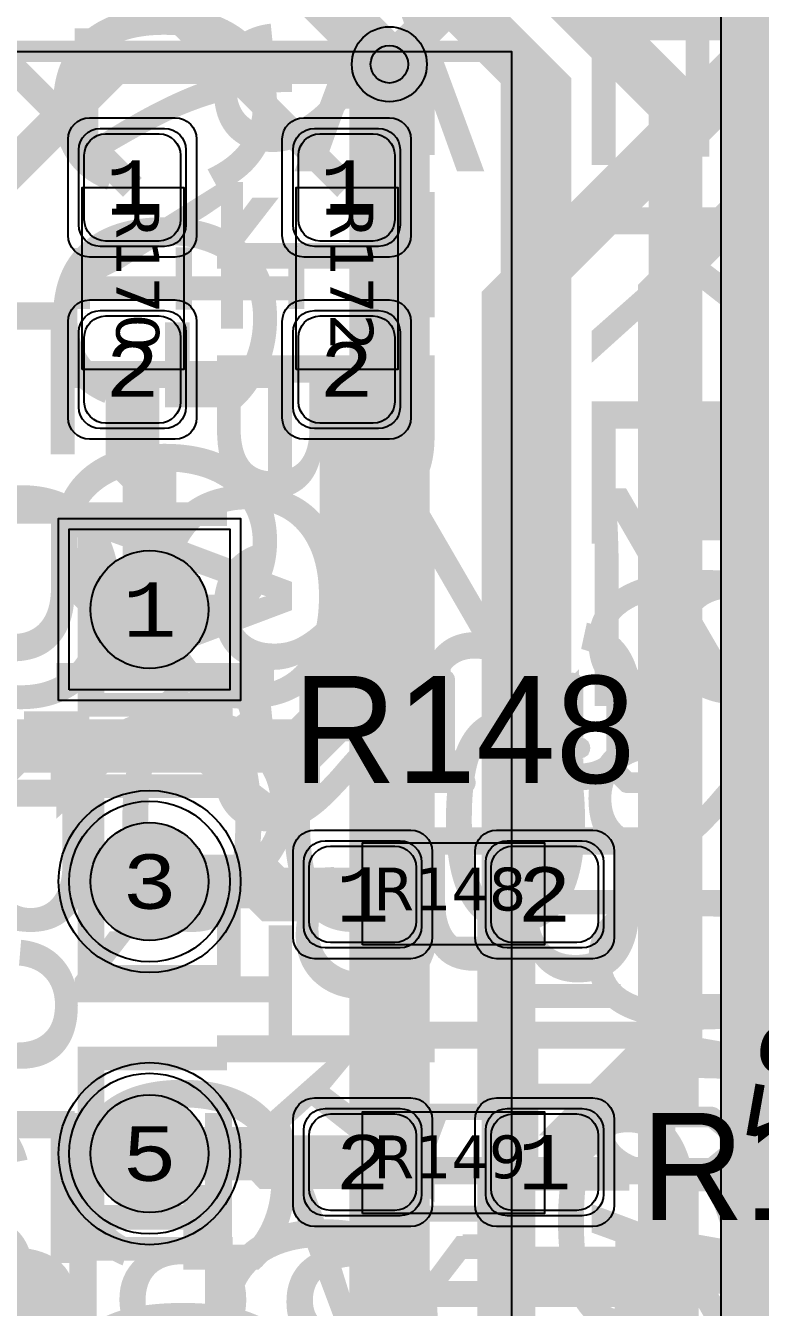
# Model space of a CAD drawing. Extents: x -98 to 119, y -207 to 98.
# Drawn here: x 50.5 to 57.37, y -7.61 to 4.36 of the extents above; entities that cross this region are included whole.
import ezdxf
from ezdxf.enums import TextEntityAlignment as Align

# ---------------------------------------------------------------- set-up
doc = ezdxf.new("R2010")
doc.units = 0
doc.header["$MEASUREMENT"] = 0
for name, color, linetype in [('ASSEMBLY_OUTLINES_BTM', 191, 'CONTINUOUS'), ('ASSEMBLY_OUTLINES_TOP', 102, 'CONTINUOUS'), ('ASSEMBLY_PART_NUMBERS_BTM', 191, 'CONTINUOUS'), ('ASSEMBLY_PART_NUMBERS_TOP', 102, 'CONTINUOUS'), ('ASSEMBLY_REF_DES_TOP', 102, 'CONTINUOUS'), ('BOARD_OUTLINE', 10, 'CONTINUOUS'), ('DRILL_DRAWING', 21, 'CONTINUOUS'), ('GENERATED_SILKSCREEN_BTM', 255, 'CONTINUOUS'), ('GENERATED_SILKSCREEN_TOP', 140, 'CONTINUOUS'), ('MANUFACTURING_OUTLINES', 10, 'CONTINUOUS'), ('PART_HOLES_LAYER_BOTTOM', 30, 'CONTINUOUS'), ('PART_HOLES_LAYER_TOP', 30, 'CONTINUOUS'), ('PART_PADS_LAYER_BOTTOM', 230, 'CONTINUOUS'), ('PART_PADS_LAYER_TOP', 150, 'CONTINUOUS'), ('PART_PADS_SMD_TOP', 150, 'CONTINUOUS'), ('PIN_NUMBERS_BTM', 8, 'CONTINUOUS'), ('PIN_NUMBERS_TOP', 8, 'CONTINUOUS'), ('PLACEMENT_OUTLINES_BTM', 222, 'CONTINUOUS'), ('PLACEMENT_OUTLINES_TOP', 130, 'CONTINUOUS'), ('PLANE_DATA_LAYER_BOTTOM', 230, 'CONTINUOUS'), ('PLANE_SHAPES_LAYER_BOTTOM', 230, 'CONTINUOUS'), ('PLANE_SHAPES_LAYER_TOP', 150, 'CONTINUOUS'), ('ROUTE_BORDER', 151, 'CONTINUOUS'), ('SILKSCREEN_OUTLINES_BTM', 211, 'CONTINUOUS'), ('SILKSCREEN_OUTLINES_TOP', 150, 'CONTINUOUS'), ('SILKSCREEN_REF_DES_BTM', 211, 'CONTINUOUS'), ('SILKSCREEN_REF_DES_TOP', 150, 'CONTINUOUS'), ('SOLDERMASK_PADS_BTM', 12, 'CONTINUOUS'), ('SOLDERMASK_PADS_TOP', 180, 'CONTINUOUS'), ('SOLDERPASTE_PADS_TOP', 180, 'CONTINUOUS'), ('TRACES_LAYER_BOTTOM', 230, 'CONTINUOUS'), ('TRACES_LAYER_TOP', 150, 'CONTINUOUS'), ('VIA_HOLES_LAYER_BOTTOM', 30, 'CONTINUOUS'), ('VIA_HOLES_LAYER_TOP', 30, 'CONTINUOUS'), ('VIA_PADS_LAYER_BOTTOM', 230, 'CONTINUOUS'), ('VIA_PADS_LAYER_TOP', 150, 'CONTINUOUS')]:
    doc.layers.add(name, color=color, linetype=linetype)
doc.styles.add('COURIER_NEW', font='COUR.TTF')
doc.styles.add('VERDANA', font='verdana.TTF')
doc.styles.add('VERIBEST_GERBER_0', font='txt')

msp = doc.modelspace()

# ---------------------------------------------------------------- hatches: boundary and pattern name
at = {"layer": 'PART_HOLES_LAYER_BOTTOM'}
h = msp.add_hatch(color=256, dxfattribs=at)
edge = h.paths.add_edge_path()
edge.add_arc((51.66, -1.09), 0.55, 0, 360)
h = msp.add_hatch(color=256, dxfattribs=at)
edge = h.paths.add_edge_path()
edge.add_arc((51.66, -3.63), 0.55, 0, 360)
h = msp.add_hatch(color=256, dxfattribs=at)
edge = h.paths.add_edge_path()
edge.add_arc((51.66, -6.17), 0.55, 0, 360)
at = {"layer": 'PART_HOLES_LAYER_TOP'}
h = msp.add_hatch(color=256, dxfattribs=at)
edge = h.paths.add_edge_path()
edge.add_arc((51.66, -1.09), 0.55, 0, 360)
h = msp.add_hatch(color=256, dxfattribs=at)
edge = h.paths.add_edge_path()
edge.add_arc((51.66, -3.63), 0.55, 0, 360)
h = msp.add_hatch(color=256, dxfattribs=at)
edge = h.paths.add_edge_path()
edge.add_arc((51.66, -6.17), 0.55, 0, 360)
at = {"layer": 'PLANE_DATA_LAYER_BOTTOM'}
h = msp.add_hatch(color=256, dxfattribs=at)
h.paths.add_polyline_path([(-96.5, 0, -1), (96.5, 0, -1)], flags=0)
h.paths.add_polyline_path([(92.251979, -7.43598, 0.726988162), (92.479659, -3.637852, -0.308609791), (92.431259, -3.566904, -0.009635255), (92.431316, -3.563968, 0.009635011), (92.5, -0.000006), (92.5, 0.000001, 0.053325255), (90.407665, 19.562826, -0.053326925), (90.405941, 19.578942), (90.405941, 19.578943, -0.238217909), (90.436919, 19.640273, 0.661755037), (89.584154, 23.221888, -0.295297583), (89.523137, 23.277841, 0.022401018), (87.08146, 31.194059, -0.086206302), (87.076996, 31.219756), (87.076996, 31.219757, -0.210183909), (87.101696, 31.275919, 0.679382507), (85.774921, 34.749845, -0.301864993), (85.705267, 34.797373, 0.047915829), (77.514669, 50.475005, -0.145307444), (77.502324, 50.516585, -0.123988701), (77.511414, 50.552678, 0.606608991), (75.516892, 53.486368, -0.274238992), (75.44586, 53.517962, 0.021523084), (70.565432, 59.806101, -0.177595235), (70.547363, 59.855368), (70.547363, 59.855369, -0.111833303), (70.5548, 59.888203, 0.661755452), (68.116894, 62.64715, -0.295297373), (68.036725, 62.667806, 0.05833458), (51.722715, 76.687749, -0.249337829), (51.689123, 76.750923), (51.689123, 76.750924, -0.060759886), (51.691357, 76.76924, 0.714966399), (48.509213, 78.818582, -0.314871124), (48.42205, 78.81342, 0.022806677), (41.042088, 82.896302, -0.285136953), (40.999698, 82.964591), (40.999698, 82.964596, -0.004247023), (40.999709, 82.965891, 0.647046608), (37.697353, 84.5176, -0.289754858), (37.616734, 84.505806, 0.052943541), (19.031563, 90.52099, -0.30833592), (18.972104, 90.582877, 0.696982245), (15.284156, 91.27756, -0.308339612), (15.206255, 91.241547, 0.022370691), (6.993138, 92.235275, -0.315204372), (6.925536, 92.290658, 0.715888063), (3.14462, 92.496703, -0.315205261), (3.0714, 92.448994, 0.063468058), (-20.215283, 90.264015, -0.320142253), (-20.296827, 90.298428, 0.72963938), (-23.995319, 89.386755, -0.320144031), (-24.051528, 89.318386, 0.018663537), (-30.645576, 87.275991, -0.309865735), (-30.72878, 87.298418, 0.701170836), (-34.249879, 85.978007, -0.002752694), (-34.249874, 85.977168, -0.30685575), (-34.29782, 85.9064, 0.04916641), (-50.410548, 77.556603, -0.32354836), (-50.499711, 77.561018, 0.739212756), (-53.660594, 75.408706, -0.075169868), (-53.657188, 75.386179), (-53.657188, 75.386178, -0.242479425), (-53.68916, 75.324127, 0.019967737), (-59.527063, 70.80098, -0.298487087), (-59.610009, 70.791065, 0.556724412), (-62.5, 69), (-62.5, 68.999999, 0.082708518), (-62.392031, 68.351756, -0.298487573), (-62.412702, 68.270818, 0.067186589), (-78.279974, 49.27977, -0.277817809), (-78.350169, 49.24438, 0.436350868), (-80.5, 47.25), (-80.5, 47.249999, 0.141466326), (-80.192238, 46.184011, -0.141465884), (-80.180512, 46.143397), (-80.180512, 46.143396, -0.131190735), (-80.190652, 46.105416, 0.019294819), (-83.506407, 39.786053, -0.312206796), (-83.581614, 39.742899, 0.439123468), (-85.75, 37.75, 0.204829615), (-85.131688, 36.303992, -0.204830708), (-85.10813, 36.248899), (-85.10813, 36.248898, -0.100919006), (-85.114214, 36.219062, 0.048097759), (-90.466303, 19.289839, -0.314870423), (-90.530154, 19.230281, 0.714965653), (-91.24073, 15.512631, -0.269378312), (-91.202277, 15.446437), (-91.202277, 15.446436, -0.041929831), (-91.203345, 15.433723, 0.018841331), (-92.106444, 8.523669, -0.32827121), (-92.166453, 8.456161, 0.354028014), (-93.75, 6.5), (-93.75, 6.499999, 0.314708299), (-92.438077, 4.622088, -0.31470689), (-92.388093, 4.55054), (-92.388093, 4.550537, -0.012285748), (-92.388185, 4.546794, 0.012294179), (-92.5, 0.00001), (-92.5, -0.000004, 0.052933393), (-90.438132, -19.421494, -0.329408644), (-90.475468, -19.504015, 0.27173254), (-91.5, -21.25, 0.401597711), (-89.586502, -23.248128, -0.329404507), (-89.516056, -23.305059, 0.021307354), (-87.207653, -30.839509, -0.322177334), (-87.232533, -30.924924, 0.230665932), (-88, -32.499999), (-88, -32.5, 0.431495031), (-85.882787, -34.496562, -0.3221788), (-85.807634, -34.544174, 0.048016175), (-77.643233, -50.277018, -0.303878783), (-77.644537, -50.3618, 0.152518996), (-78, -51.499999), (-78, -51.5, 0.481982915), (-75.552374, -53.449264, -0.303883418), (-75.473145, -53.479475, 0.021991255), (-70.483925, -59.90214, -0.318621499), (-70.47622, -59.989968, 0.725399056), (-67.952631, -62.834176, -0.318624212), (-67.866344, -62.852281, 0.062392529), (-50.265124, -77.650932, -0.254356234), (-50.230332, -77.714899), (-50.230332, -77.7149, -0.034453173), (-50.231054, -77.725364, 0.034451935), (-50.25, -78), (-50.25, -78.000001, 0.603308224), (-47.119729, -79.649997, -0.291362646), (-47.037917, -79.64725, 0.02294124), (-39.54278, -83.621879, -0.290012797), (-39.499155, -83.690765), (-39.499155, -83.690766, -0.007130353), (-39.499186, -83.692939, 0.007132964), (-39.5, -83.749994), (-39.5, -83.75, 0.658082965), (-36.126004, -85.203319, -0.297762979), (-36.043963, -85.188513, 0.049016344), (-18.771876, -90.575199, -0.301861306), (-18.712566, -90.635139, 0.679381768), (-15.056336, -91.31372, -0.301864385), (-14.979467, -91.279054, 0.021749122), (-6.993138, -92.235275, -0.315204372), (-6.925536, -92.290658, 0.715888063), (-3.14462, -92.496703, -0.315205261), (-3.0714, -92.448994, 0.06250827), (19.869968, -90.340657, -0.345566403), (19.954737, -90.381493, 0.794356815), (23.75, -89.500001), (23.75, -89.499973, 0.005086864), (23.749586, -89.459281, -0.345588489), (23.806159, -89.384097, 0.021469451), (31.383958, -87.013201, -0.314446926), (31.468175, -87.035889, 0.700130836), (35, -85.75), (35, -85.749988, 0.009099261), (34.998675, -85.677212, -0.009057228), (34.998625, -85.674452), (34.998625, -85.674439, -0.304472205), (35.045955, -85.60392, 0.047985464), (50.721249, -77.353765, -0.31444166), (50.808431, -77.356288, 0.616218308), (54, -75.75), (54, -75.749999, 0.067758174), (53.927211, -75.215343, -0.067753523), (53.924438, -75.194974), (53.924438, -75.194973, -0.241537288), (53.95619, -75.13308, 0.022365821), (60.452055, -70.01285, -0.313111549), (60.538488, -70.003709, 0.710095351), (63.344013, -67.475653, -0.099717589), (63.33807, -67.446151), (63.33807, -67.44615, -0.206928064), (63.362073, -67.390635, 0.058205552), (77.187807, -50.973449, -0.317486674), (77.269693, -50.94147, 0.722224143), (79.294241, -47.729048, -0.173873661), (79.276877, -47.680625, -0.136094565), (79.287761, -47.641379, 0.020523482), (82.926938, -40.980152, -0.353003204), (83.013777, -40.939997, 0.48811211), (85.5, -39), (85.5, -38.999999, 0.240073604), (84.675602, -37.381988, -0.240072951), (84.644192, -37.320342), (84.644192, -37.320341, -0.104105615), (84.650658, -37.289623, 0.050546739), (90.411157, -19.546683, -0.32146983), (90.476988, -19.487077, 0.38127918), (92.25, -17.5, 0.275143701), (91.203224, -15.741772, -0.275142487), (91.163342, -15.674784), (91.163342, -15.674783, -0.042554947), (91.164442, -15.661882, 0.022235783), (92.195155, -7.50356, -0.319196338)], flags=0)
at = {"layer": 'PLANE_SHAPES_LAYER_BOTTOM'}
h = msp.add_hatch(color=256, dxfattribs=at)
h.paths.add_polyline_path([(-96.5, 0, -1), (96.5, 0, -1)], flags=0)
h.paths.add_polyline_path([(-92.5, 0, -1), (92.5, 0, -1)], flags=0)
at = {"layer": 'PLANE_SHAPES_LAYER_TOP'}
h = msp.add_hatch(color=256, dxfattribs=at)
h.paths.add_polyline_path([(-96.31345, 0, -1), (96.81345, 0, -1)], flags=0)
h.paths.add_polyline_path([(-92.25, 0, -1), (92.75, 0, -1)], flags=0)
msp.add_hatch(color=256, dxfattribs=at).paths.add_polyline_path([(59.25, -16.25), (57.75, -16.25), (57.75, -18), (57, -18), (57, 6.5), (59.25, 6.5)], flags=0)
at = {"layer": 'VIA_HOLES_LAYER_BOTTOM'}
h = msp.add_hatch(color=256, dxfattribs=at)
edge = h.paths.add_edge_path()
edge.add_arc((53.9, 4), 0.175, 0, 360)
at = {"layer": 'VIA_HOLES_LAYER_TOP'}
h = msp.add_hatch(color=256, dxfattribs=at)
edge = h.paths.add_edge_path()
edge.add_arc((53.9, 4), 0.175, 0, 360)

# ---------------------------------------------------------------- linework, layer by layer
at = {"layer": 'ASSEMBLY_OUTLINES_BTM', "const_width": 0.2}
msp.add_lwpolyline([(45.74, -24.08), (45.74, 4.12), (55.04, 4.12), (55.04, -24.08)], close=True, dxfattribs=at)
at = {"layer": 'ASSEMBLY_OUTLINES_TOP'}
for points in [[(51.03, 1.15), (51.03, 2.85), (51.98, 2.85), (51.98, 1.15)], [(53.03, 1.15), (53.03, 2.85), (53.98, 2.85), (53.98, 1.15)], [(53.65, -4.22), (53.65, -3.27), (55.35, -3.27), (55.35, -4.22)], [(53.65, -6.73), (53.65, -5.78), (55.35, -5.78), (55.35, -6.73)]]:
    msp.add_lwpolyline(points, close=True, dxfattribs=at)
at = {"layer": 'BOARD_OUTLINE', "const_width": 0.1}
msp.add_lwpolyline([(-97.5, 0, -1), (97.5, 0, -1)], format="xyb", close=True, dxfattribs=at)
at = {"layer": 'GENERATED_SILKSCREEN_BTM', "const_width": 0.15}
msp.add_lwpolyline([(55.040005, -24.08, -0.414213562), (55.04, -24.080005), (45.74, -24.080005, -0.414213562), (45.739995, -24.08), (45.739995, 4.12, -0.414213562), (45.74, 4.120005), (53.492294, 4.120005, 0.000005999), (53.492292, 4.119995), (45.740005, 4.119995), (45.740005, -24.079995), (55.039995, -24.079995), (55.039995, 4.119995), (54.307708, 4.119995, 0.000005999), (54.307706, 4.120005), (55.04, 4.120005, -0.414213562), (55.040005, 4.12), (55.040005, -24.08)], format="xyb", dxfattribs=at)
for points in [[(57.737446, -4.548569), (57.538246, -4.642969), (58.228646, -4.764569)], [(57.501446, -5.122969), (57.369446, -5.236569), (57.367846, -5.239769), (57.367046, -5.241369), (57.366246, -5.242169), (57.364646, -5.245369), (57.317446, -5.510969), (57.318246, -5.514169), (57.318246, -5.514969), (57.318246, -5.516569), (57.318246, -5.518169), (57.319046, -5.521369), (57.403846, -5.673369), (57.407046, -5.676569), (57.410246, -5.678169), (57.412646, -5.679769), (57.415046, -5.681369), (57.577446, -5.709369)], [(57.575046, -5.677369), (57.428646, -5.650969), (57.351846, -5.510969), (57.396646, -5.256569), (57.523846, -5.146969)], [(58.015046, -6.114169), (57.184646, -6.405369), (57.180646, -6.405369), (57.177446, -6.405369), (57.174246, -6.404569), (57.171046, -6.402969), (57.167046, -6.398969), (57.164646, -6.395769), (57.163046, -6.391769), (57.163046, -6.386969), (57.257446, -5.855769), (57.259046, -5.850169), (57.263846, -5.846969), (57.270246, -5.845369), (57.275846, -5.845369), (57.281446, -5.847769), (57.286246, -5.850969), (57.289446, -5.855769), (57.289446, -5.862169), (57.200646, -6.366169), (58.004646, -6.084569)]]:
    msp.add_lwpolyline(points, dxfattribs=at)
at = {"layer": 'GENERATED_SILKSCREEN_TOP', "const_width": 0.15}
for points in [[(51.030005, 1.716164, 0.000011642), (51.029995, 1.716156), (51.029995, 2.283844, 0.000011642), (51.030005, 2.283836), (51.030005, 1.716164)], [(51.980005, 1.707902, 0.000012231), (51.979995, 1.707911), (51.979995, 2.292089, 0.000012231), (51.980005, 2.292098), (51.980005, 1.707902)], [(53.030005, 1.716164, 0.000011642), (53.029995, 1.716156), (53.029995, 2.283844, 0.000011642), (53.030005, 2.283836), (53.030005, 1.716164)], [(53.980005, 1.707902, 0.000012231), (53.979995, 1.707911), (53.979995, 2.292089, 0.000012231), (53.980005, 2.292098), (53.980005, 1.707902)], [(54.792098, -3.269995, 0.000012231), (54.792089, -3.270005), (54.207911, -3.270005, 0.000012231), (54.207902, -3.269995), (54.792098, -3.269995)], [(54.783844, -4.220005), (54.216156, -4.220005, 0.000011642), (54.216164, -4.219995), (54.783836, -4.219995, 0.000011642), (54.783844, -4.220005)], [(54.783844, -5.779995, 0.000011642), (54.783836, -5.780005), (54.216164, -5.780005, 0.000011642), (54.216156, -5.779995), (54.783844, -5.779995)], [(54.792098, -6.730005), (54.207902, -6.730005, 0.000012231), (54.207911, -6.729995), (54.792089, -6.729995, 0.000012231), (54.792098, -6.730005)]]:
    msp.add_lwpolyline(points, format="xyb", dxfattribs=at)
for points in [[(53.843, -2.107), (53.846, -2.105), (53.847, -2.1), (53.85, -2.095), (53.85, -2.09), (53.85, -1.884), (53.85, -1.879), (53.847, -1.876), (53.847, -1.873), (53.846, -1.872), (53.845, -1.871), (53.843, -1.869), (53.673, -1.731), (53.668, -1.729), (53.664, -1.728), (53.66, -1.727), (53.156, -1.727), (53.147, -1.729), (53.141, -1.734), (53.136, -1.74), (53.134, -1.747), (53.134, -2.707), (53.136, -2.715), (53.141, -2.72), (53.147, -2.723), (53.154, -2.724), (53.162, -2.723), (53.169, -2.72), (53.174, -2.715), (53.176, -2.707), (53.176, -2.247), (53.646, -2.247), (53.81, -2.713), (53.814, -2.72), (53.821, -2.724), (53.829, -2.725), (53.835, -2.723), (53.841, -2.72), (53.846, -2.715), (53.849, -2.708), (53.847, -2.7), (53.683, -2.234), (53.843, -2.107)], [(54.224, -2.686), (54.216, -2.688), (54.212, -2.692), (54.209, -2.699), (54.208, -2.707), (54.209, -2.714), (54.212, -2.721), (54.216, -2.726), (54.224, -2.727), (54.614, -2.727), (54.621, -2.726), (54.627, -2.721), (54.63, -2.714), (54.631, -2.707), (54.63, -2.699), (54.627, -2.692), (54.621, -2.688), (54.614, -2.686), (54.438, -2.686), (54.438, -1.747), (54.437, -1.74), (54.434, -1.735), (54.429, -1.732), (54.422, -1.731), (54.417, -1.73), (54.412, -1.73), (54.408, -1.732), (54.404, -1.736), (54.209, -2.01), (54.206, -2.017), (54.206, -2.024), (54.209, -2.03), (54.214, -2.035), (54.22, -2.039), (54.227, -2.041), (54.231, -2.041), (54.234, -2.04), (54.239, -2.034), (54.399, -1.81), (54.399, -2.686), (54.224, -2.686)], [(55.059, -2.363), (55.597, -1.827), (55.597, -2.363), (55.059, -2.363)], [(56.606, -2.096), (56.574, -2.192), (56.606, -2.288), (56.606, -2.291), (56.607, -2.295), (56.607, -2.604), (56.607, -2.607), (56.606, -2.61), (56.605, -2.614), (56.601, -2.618), (56.501, -2.721), (56.497, -2.725), (56.491, -2.726), (56.487, -2.727), (56.12, -2.727), (56.117, -2.727), (56.114, -2.726), (56.11, -2.725), (56.106, -2.721), (56.006, -2.618), (56.002, -2.614), (56, -2.61), (56, -2.604), (56, -2.295), (56, -2.291), (56, -2.289), (56.001, -2.288), (56.033, -2.192), (56.001, -2.096), (56, -2.095), (56, -2.089), (56, -1.849), (56, -1.845), (56.002, -1.84), (56.006, -1.835), (56.106, -1.732), (56.11, -1.729), (56.114, -1.728), (56.117, -1.727), (56.12, -1.727), (56.487, -1.727), (56.491, -1.728), (56.497, -1.729), (56.501, -1.732), (56.601, -1.835), (56.605, -1.841), (56.606, -1.845), (56.607, -1.849), (56.607, -2.089), (56.607, -2.093), (56.606, -2.095), (56.606, -2.096)], [(53.176, -1.768), (53.654, -1.768), (53.81, -1.894), (53.81, -2.08), (53.654, -2.207), (53.176, -2.207), (53.176, -1.768)], [(55.597, -2.707), (55.598, -2.715), (55.603, -2.72), (55.61, -2.723), (55.617, -2.724), (55.624, -2.723), (55.63, -2.72), (55.635, -2.715), (55.637, -2.707), (55.637, -2.404), (55.684, -2.404), (55.691, -2.402), (55.697, -2.398), (55.7, -2.391), (55.701, -2.384), (55.7, -2.376), (55.697, -2.369), (55.691, -2.364), (55.684, -2.363), (55.637, -2.363), (55.637, -1.775), (55.636, -1.77), (55.633, -1.766), (55.629, -1.762), (55.624, -1.759), (55.618, -1.757), (55.612, -1.756), (55.607, -1.757), (55.602, -1.761), (54.995, -2.368), (54.991, -2.374), (54.989, -2.38), (54.99, -2.386), (54.994, -2.393), (54.996, -2.398), (55, -2.401), (55.004, -2.403), (55.009, -2.404), (55.597, -2.404), (55.597, -2.707)], [(56.04, -1.86), (56.04, -2.087), (56.067, -2.173), (56.538, -2.173), (56.567, -2.087), (56.567, -1.86), (56.478, -1.768), (56.13, -1.768), (56.04, -1.86)], [(56.04, -2.299), (56.04, -2.595), (56.13, -2.686), (56.478, -2.686), (56.567, -2.595), (56.567, -2.299), (56.538, -2.213), (56.067, -2.213), (56.04, -2.299)], [(57.0925, -6.187), (57.0955, -6.185), (57.0965, -6.18), (57.0995, -6.175), (57.0995, -6.17), (57.0995, -5.964), (57.0995, -5.959), (57.0965, -5.956), (57.0965, -5.953), (57.0955, -5.952), (57.0945, -5.951), (57.0925, -5.949), (56.9225, -5.811), (56.9175, -5.809), (56.9135, -5.808), (56.9095, -5.807), (56.4055, -5.807), (56.3965, -5.809), (56.3905, -5.814), (56.3855, -5.82), (56.3835, -5.827), (56.3835, -6.787), (56.3855, -6.795), (56.3905, -6.8), (56.3965, -6.803), (56.4035, -6.804), (56.4115, -6.803), (56.4185, -6.8), (56.4235, -6.795), (56.4255, -6.787), (56.4255, -6.327), (56.8955, -6.327), (57.0595, -6.793), (57.0635, -6.8), (57.0705, -6.804), (57.0785, -6.805), (57.0845, -6.803), (57.0905, -6.8), (57.0955, -6.795), (57.0985, -6.788), (57.0965, -6.78), (56.9325, -6.314), (57.0925, -6.187)], [(56.4255, -5.848), (56.9035, -5.848), (57.0595, -5.974), (57.0595, -6.16), (56.9035, -6.287), (56.4255, -6.287), (56.4255, -5.848)]]:
    msp.add_lwpolyline(points, dxfattribs=at)
at = {"layer": 'MANUFACTURING_OUTLINES'}
msp.add_circle((0, 0), 97.575405, dxfattribs=at)
at = {"layer": 'PART_HOLES_LAYER_BOTTOM'}
for centre in [(51.66, -1.09), (51.66, -3.63), (51.66, -6.17)]:
    msp.add_circle(centre, 0.55, dxfattribs=at)
at = {"layer": 'PART_HOLES_LAYER_TOP'}
for centre in [(51.66, -1.09), (51.66, -3.63), (51.66, -6.17)]:
    msp.add_circle(centre, 0.55, dxfattribs=at)
at = {"layer": 'PART_PADS_LAYER_BOTTOM'}
msp.add_lwpolyline([(50.91, -1.84), (50.91, -0.34), (52.41, -0.34), (52.41, -1.84)], close=True, dxfattribs=at)
for centre in [(51.66, -3.63), (51.66, -6.17)]:
    msp.add_circle(centre, 0.75, dxfattribs=at)
at = {"layer": 'PART_PADS_LAYER_TOP'}
msp.add_lwpolyline([(50.91, -1.84), (50.91, -0.34), (52.41, -0.34), (52.41, -1.84)], close=True, dxfattribs=at)
for centre in [(51.66, -3.63), (51.66, -6.17)]:
    msp.add_circle(centre, 0.75, dxfattribs=at)
at = {"layer": 'PART_PADS_SMD_TOP'}
for points in [[(51.8, 3.4, -0.414213562), (52, 3.2), (52, 2.5, -0.414213562), (51.8, 2.3), (51.2, 2.3, -0.414213562), (51, 2.5), (51, 3.2, -0.414213562), (51.2, 3.4)], [(53.8, 3.4, -0.414213562), (54, 3.2), (54, 2.5, -0.414213562), (53.8, 2.3), (53.2, 2.3, -0.414213562), (53, 2.5), (53, 3.2, -0.414213562), (53.2, 3.4)], [(51.8, 1.7, -0.414213562), (52, 1.5), (52, 0.8, -0.414213562), (51.8, 0.6), (51.2, 0.6, -0.414213562), (51, 0.8), (51, 1.5, -0.414213562), (51.2, 1.7)], [(53.8, 1.7, -0.414213562), (54, 1.5), (54, 0.8, -0.414213562), (53.8, 0.6), (53.2, 0.6, -0.414213562), (53, 0.8), (53, 1.5, -0.414213562), (53.2, 1.7)], [(53.1, -3.45, -0.414213562), (53.3, -3.25), (54, -3.25, -0.414213562), (54.2, -3.45), (54.2, -4.05, -0.414213562), (54, -4.25), (53.3, -4.25, -0.414213562), (53.1, -4.05)], [(54.8, -3.45, -0.414213562), (55, -3.25), (55.7, -3.25, -0.414213562), (55.9, -3.45), (55.9, -4.05, -0.414213562), (55.7, -4.25), (55, -4.25, -0.414213562), (54.8, -4.05)], [(54.2, -6.55, -0.414213562), (54, -6.75), (53.3, -6.75, -0.414213562), (53.1, -6.55), (53.1, -5.95, -0.414213562), (53.3, -5.75), (54, -5.75, -0.414213562), (54.2, -5.95)], [(55.9, -6.55, -0.414213562), (55.7, -6.75), (55, -6.75, -0.414213562), (54.8, -6.55), (54.8, -5.95, -0.414213562), (55, -5.75), (55.7, -5.75, -0.414213562), (55.9, -5.95)]]:
    msp.add_lwpolyline(points, format="xyb", close=True, dxfattribs=at)
at = {"layer": 'PLACEMENT_OUTLINES_BTM'}
msp.add_lwpolyline([(45.74, -24.08), (45.74, 4.12), (55.04, 4.12), (55.04, -24.08)], close=True, dxfattribs=at)
at = {"layer": 'PLACEMENT_OUTLINES_TOP'}
for points in [[(51.03, 1.15), (51.03, 2.85), (51.98, 2.85), (51.98, 1.15)], [(53.03, 1.15), (53.03, 2.85), (53.98, 2.85), (53.98, 1.15)], [(53.65, -4.22), (53.65, -3.27), (55.35, -3.27), (55.35, -4.22)], [(53.65, -6.73), (53.65, -5.78), (55.35, -5.78), (55.35, -6.73)]]:
    msp.add_lwpolyline(points, close=True, dxfattribs=at)
at = {"layer": 'PLANE_SHAPES_LAYER_TOP'}
msp.add_lwpolyline([(59.25, -16.25), (57.75, -16.25), (57.75, -18), (57, -18), (57, 6.5), (59.25, 6.5)], close=True, dxfattribs=at)
at = {"layer": 'ROUTE_BORDER'}
msp.add_circle((0, 0), 96.5, dxfattribs=at)
at = {"layer": 'SILKSCREEN_OUTLINES_BTM'}
msp.add_lwpolyline([(45.74, -24.08), (45.74, 4.12), (55.04, 4.12), (55.04, -24.08)], close=True, dxfattribs=at)
at = {"layer": 'SILKSCREEN_OUTLINES_TOP'}
for points in [[(51.03, 1.15), (51.03, 2.85), (51.98, 2.85), (51.98, 1.15)], [(53.03, 1.15), (53.03, 2.85), (53.98, 2.85), (53.98, 1.15)], [(53.65, -4.22), (53.65, -3.27), (55.35, -3.27), (55.35, -4.22)], [(53.65, -6.73), (53.65, -5.78), (55.35, -5.78), (55.35, -6.73)]]:
    msp.add_lwpolyline(points, close=True, dxfattribs=at)
at = {"layer": 'SOLDERMASK_PADS_BTM'}
msp.add_lwpolyline([(50.81, -1.94), (50.81, -0.24), (52.51, -0.24), (52.51, -1.94)], close=True, dxfattribs=at)
for centre in [(51.66, -3.63), (51.66, -6.17)]:
    msp.add_circle(centre, 0.85, dxfattribs=at)
at = {"layer": 'SOLDERMASK_PADS_TOP'}
for points in [[(51.9, 3.5, -0.414213562), (52.1, 3.3), (52.1, 2.4, -0.414213562), (51.9, 2.2), (51.1, 2.2, -0.414213562), (50.9, 2.4), (50.9, 3.3, -0.414213562), (51.1, 3.5)], [(53.9, 3.5, -0.414213562), (54.1, 3.3), (54.1, 2.4, -0.414213562), (53.9, 2.2), (53.1, 2.2, -0.414213562), (52.9, 2.4), (52.9, 3.3, -0.414213562), (53.1, 3.5)], [(51.9, 1.8, -0.414213562), (52.1, 1.6), (52.1, 0.7, -0.414213562), (51.9, 0.5), (51.1, 0.5, -0.414213562), (50.9, 0.7), (50.9, 1.6, -0.414213562), (51.1, 1.8)], [(53.9, 1.8, -0.414213562), (54.1, 1.6), (54.1, 0.7, -0.414213562), (53.9, 0.5), (53.1, 0.5, -0.414213562), (52.9, 0.7), (52.9, 1.6, -0.414213562), (53.1, 1.8)], [(53, -3.35, -0.414213562), (53.2, -3.15), (54.1, -3.15, -0.414213562), (54.3, -3.35), (54.3, -4.15, -0.414213562), (54.1, -4.35), (53.2, -4.35, -0.414213562), (53, -4.15)], [(54.7, -3.35, -0.414213562), (54.9, -3.15), (55.8, -3.15, -0.414213562), (56, -3.35), (56, -4.15, -0.414213562), (55.8, -4.35), (54.9, -4.35, -0.414213562), (54.7, -4.15)], [(54.3, -6.65, -0.414213562), (54.1, -6.85), (53.2, -6.85, -0.414213562), (53, -6.65), (53, -5.85, -0.414213562), (53.2, -5.65), (54.1, -5.65, -0.414213562), (54.3, -5.85)], [(56, -6.65, -0.414213562), (55.8, -6.85), (54.9, -6.85, -0.414213562), (54.7, -6.65), (54.7, -5.85, -0.414213562), (54.9, -5.65), (55.8, -5.65, -0.414213562), (56, -5.85)]]:
    msp.add_lwpolyline(points, format="xyb", close=True, dxfattribs=at)
msp.add_lwpolyline([(50.81, -1.94), (50.81, -0.24), (52.51, -0.24), (52.51, -1.94)], close=True, dxfattribs=at)
for centre in [(51.66, -3.63), (51.66, -6.17)]:
    msp.add_circle(centre, 0.85, dxfattribs=at)
at = {"layer": 'SOLDERPASTE_PADS_TOP'}
for points in [[(51.75, 3.35, -0.414213562), (51.95, 3.15), (51.95, 2.55, -0.414213562), (51.75, 2.35), (51.25, 2.35, -0.414213562), (51.05, 2.55), (51.05, 3.15, -0.414213562), (51.25, 3.35)], [(53.75, 3.35, -0.414213562), (53.95, 3.15), (53.95, 2.55, -0.414213562), (53.75, 2.35), (53.25, 2.35, -0.414213562), (53.05, 2.55), (53.05, 3.15, -0.414213562), (53.25, 3.35)], [(51.75, 1.65, -0.414213562), (51.95, 1.45), (51.95, 0.85, -0.414213562), (51.75, 0.65), (51.25, 0.65, -0.414213562), (51.05, 0.85), (51.05, 1.45, -0.414213562), (51.25, 1.65)], [(53.75, 1.65, -0.414213562), (53.95, 1.45), (53.95, 0.85, -0.414213562), (53.75, 0.65), (53.25, 0.65, -0.414213562), (53.05, 0.85), (53.05, 1.45, -0.414213562), (53.25, 1.65)], [(53.15, -3.5, -0.414213562), (53.35, -3.3), (53.95, -3.3, -0.414213562), (54.15, -3.5), (54.15, -4, -0.414213562), (53.95, -4.2), (53.35, -4.2, -0.414213562), (53.15, -4)], [(54.85, -3.5, -0.414213562), (55.05, -3.3), (55.65, -3.3, -0.414213562), (55.85, -3.5), (55.85, -4, -0.414213562), (55.65, -4.2), (55.05, -4.2, -0.414213562), (54.85, -4)], [(54.15, -6.5, -0.414213562), (53.95, -6.7), (53.35, -6.7, -0.414213562), (53.15, -6.5), (53.15, -6, -0.414213562), (53.35, -5.8), (53.95, -5.8, -0.414213562), (54.15, -6)], [(55.85, -6.5, -0.414213562), (55.65, -6.7), (55.05, -6.7, -0.414213562), (54.85, -6.5), (54.85, -6, -0.414213562), (55.05, -5.8), (55.65, -5.8, -0.414213562), (55.85, -6)]]:
    msp.add_lwpolyline(points, format="xyb", close=True, dxfattribs=at)
at = {"layer": 'TRACES_LAYER_BOTTOM'}
for points, const_width in [([(56.397161, -10.368948), (56.397161, 1.869077), (58.751663, 4.223579), (58.751663, 10.69428), (54.136781, 15.309162), (54.136781, 17.761324), (51.593105, 20.305), (48.95, 20.305)], 0.35), ([(53.1, 14.7), (53.724998, 14.075002), (54.218689, 14.075002), (55.483855, 12.809836), (55.483857, 12.809836), (57.922367, 10.371326), (57.922367, 4.683083), (55.012619, 1.773335), (55.012619, -10.512619), (57.25, -12.75)], 0.5), ([(53.9, 4), (54.352054, 4.452054), (54.352054, 4.972946), (54.35, 4.975), (54.35, 5.75)], 0.35), ([(53.9, 4), (53.9, -19.6), (48.5, -25)], 0.75), ([(53.9, 4), (53.275, 4), (53.264308, 3.989308), (51.335767, 3.989308), (47.243938, -0.102521), (39.607479, -0.102521), (37.41, -2.3)], 0.35)]:
    msp.add_lwpolyline(points, dxfattribs=dict(at, const_width=const_width))
at = {"layer": 'TRACES_LAYER_TOP'}
for points, const_width in [([(53.5, 2.85), (51.681615, 4.668385), (47.64836, 4.668385), (41.775, 10.541745), (41.775, 13.940256), (40.217908, 15.497348), (40.217908, 20.793109), (38.36024, 22.650777), (38.36024, 25.93976), (35.6, 28.7)], 0.25), ([(39.1, 20.4), (39.817908, 19.682092), (39.817908, 15.331662), (41.375, 13.77457), (41.375, 10.376059), (47.620321, 4.130738), (50.219262, 4.130738), (51.5, 2.85)], 0.25), ([(55.35, -6.25), (55.4, -6.25), (56.571788, -5.078212), (56.571788, 3.630507), (54.9, 5.302295), (54.9, 10.4)], 0.5), ([(47, 10.2), (50.611456, 6.588544), (52.52747, 6.588544), (55.35, 3.766014), (55.35, -3.75)], 0.5), ([(53.9, 4), (52.1, 5.8), (49.2, 5.8)], 0.5), ([(49.12, -3.63), (50.385876, -2.364124), (53.091942, -2.364124), (53.5, -1.956066), (53.5, 1.15)], 0.5), ([(51.66, -1.09), (51.66, 0.165), (51.5, 0.325), (51.5, 1.15)], 0.5), ([(51.66, -3.63), (52.695, -3.63), (52.815, -3.75), (53.65, -3.75)], 0.5), ([(51.66, -8.71), (50.390759, -7.440759), (47.771363, -7.440759), (46.080604, -5.75), (44.5, -5.75)], 0.5), ([(51.66, -6.17), (52.715, -6.17), (52.795, -6.25), (53.65, -6.25)], 0.5)]:
    msp.add_lwpolyline(points, dxfattribs=dict(at, const_width=const_width))
at = {"layer": 'VIA_HOLES_LAYER_BOTTOM'}
msp.add_circle((53.9, 4), 0.175, dxfattribs=at)
at = {"layer": 'VIA_HOLES_LAYER_TOP'}
msp.add_circle((53.9, 4), 0.175, dxfattribs=at)
at = {"layer": 'VIA_PADS_LAYER_BOTTOM'}
msp.add_circle((53.9, 4), 0.35, dxfattribs=at)
at = {"layer": 'VIA_PADS_LAYER_TOP'}
msp.add_circle((53.9, 4), 0.35, dxfattribs=at)

# ---------------------------------------------------------------- texts
at = {"layer": 'ASSEMBLY_PART_NUMBERS_BTM', "style": 'VERIBEST_GERBER_0', "text_generation_flag": 2}
for s, rotation, p in [('ERJ-3EKF6200V', 105, (53.54655, 18.592601)), ('APT2012CGCK', 90, (50.79, 16)), ('ERJ-3EKF6200V', 90, (55.79, 12.25)), ('SN74LVC1G08DBVR', 90, (50.96, 8.25)), ('CL21B225KOFNNNE', 90, (52.29, 8)), ('SBH11-PBPC-D08-ST-BK', 90, (54.2, -1.09)), ('ERJ-3EKF6200V', 80, (56.498589, -4.808934))]:
    msp.add_text(s, height=2.032, rotation=rotation, dxfattribs=at).set_placement(p, align=Align.TOP_LEFT)
at = {"layer": 'ASSEMBLY_PART_NUMBERS_TOP', "style": 'VERIBEST_GERBER_0'}
msp.add_text('ERJ-3EKF2000V', height=2.032, rotation=270, dxfattribs=at).set_placement((50.96, 2), align=Align.TOP_LEFT)
for s, p in [('CL21B106KOQNNNE', (34.75, 0.04)), ('MCR25JZHJ000', (35.75, -2.04)), ('ERJ-3EKF6200V', (54.5, -3.71)), ('MGSHV-0_12-D1_3xd0.45', (44.5, -5.79)), ('ERJ-3EKF6200V', (54.5, -6.29)), ('CL10B104KB8SFNC', (34.75, -7.04))]:
    msp.add_text(s, height=2.032, dxfattribs=at).set_placement(p, align=Align.TOP_LEFT)
at = {"layer": 'ASSEMBLY_REF_DES_TOP', "style": 'VERDANA'}
for s, p in [('R170', (51.75, 2.75)), ('R172', (53.75, 2.75))]:
    msp.add_text(s, height=0.4, rotation=270, dxfattribs=at).set_placement(p, align=Align.TOP_LEFT)
for s, p in [('R148', (53.75, -3.5)), ('R149', (53.75, -6))]:
    msp.add_text(s, height=0.4, dxfattribs=at).set_placement(p, align=Align.TOP_LEFT)
at = {"layer": 'DRILL_DRAWING', "style": 'VERIBEST_GERBER_0'}
for s, p in [('R', (56.75, 5.25)), ('A', (53.9, 4)), ('E', (51.66, -1.09)), ('E', (51.66, -3.63)), ('E', (51.66, -6.17))]:
    msp.add_text(s, height=2, dxfattribs=at).set_placement(p, align=Align.MIDDLE_CENTER)
at = {"layer": 'PIN_NUMBERS_BTM', "style": 'COURIER_NEW'}
for s, p in [('1', (51.5, 2.85)), ('1', (53.5, 2.85)), ('2', (51.5, 1.15)), ('2', (53.5, 1.15)), ('1', (51.66, -1.09)), ('3', (51.66, -3.63)), ('1', (53.65, -3.75)), ('2', (55.35, -3.75)), ('5', (51.66, -6.17)), ('2', (53.65, -6.25)), ('1', (55.35, -6.25))]:
    msp.add_text(s, height=0.508, dxfattribs=at).set_placement(p, align=Align.MIDDLE_CENTER)
at = {"layer": 'PIN_NUMBERS_TOP', "style": 'COURIER_NEW'}
for s, p in [('1', (51.5, 2.85)), ('1', (53.5, 2.85)), ('2', (51.5, 1.15)), ('2', (53.5, 1.15)), ('1', (51.66, -1.09)), ('3', (51.66, -3.63)), ('1', (53.65, -3.75)), ('2', (55.35, -3.75)), ('5', (51.66, -6.17)), ('2', (53.65, -6.25)), ('1', (55.35, -6.25))]:
    msp.add_text(s, height=0.508, dxfattribs=at).set_placement(p, align=Align.MIDDLE_CENTER)
at = {"layer": 'SILKSCREEN_REF_DES_BTM', "style": 'VERIBEST_GERBER_0', "text_generation_flag": 2}
msp.add_text('R137', height=0.8, rotation=80, dxfattribs=at).set_placement((57.67, -3.53), align=Align.TOP_LEFT)
at = {"layer": 'SILKSCREEN_REF_DES_TOP', "style": 'VERIBEST_GERBER_0'}
for s, p in [('R148', (53, -1.71)), ('R149', (56.25, -5.79))]:
    msp.add_text(s, height=1, dxfattribs=at).set_placement(p, align=Align.TOP_LEFT)

doc.saveas('drawing.dxf')
